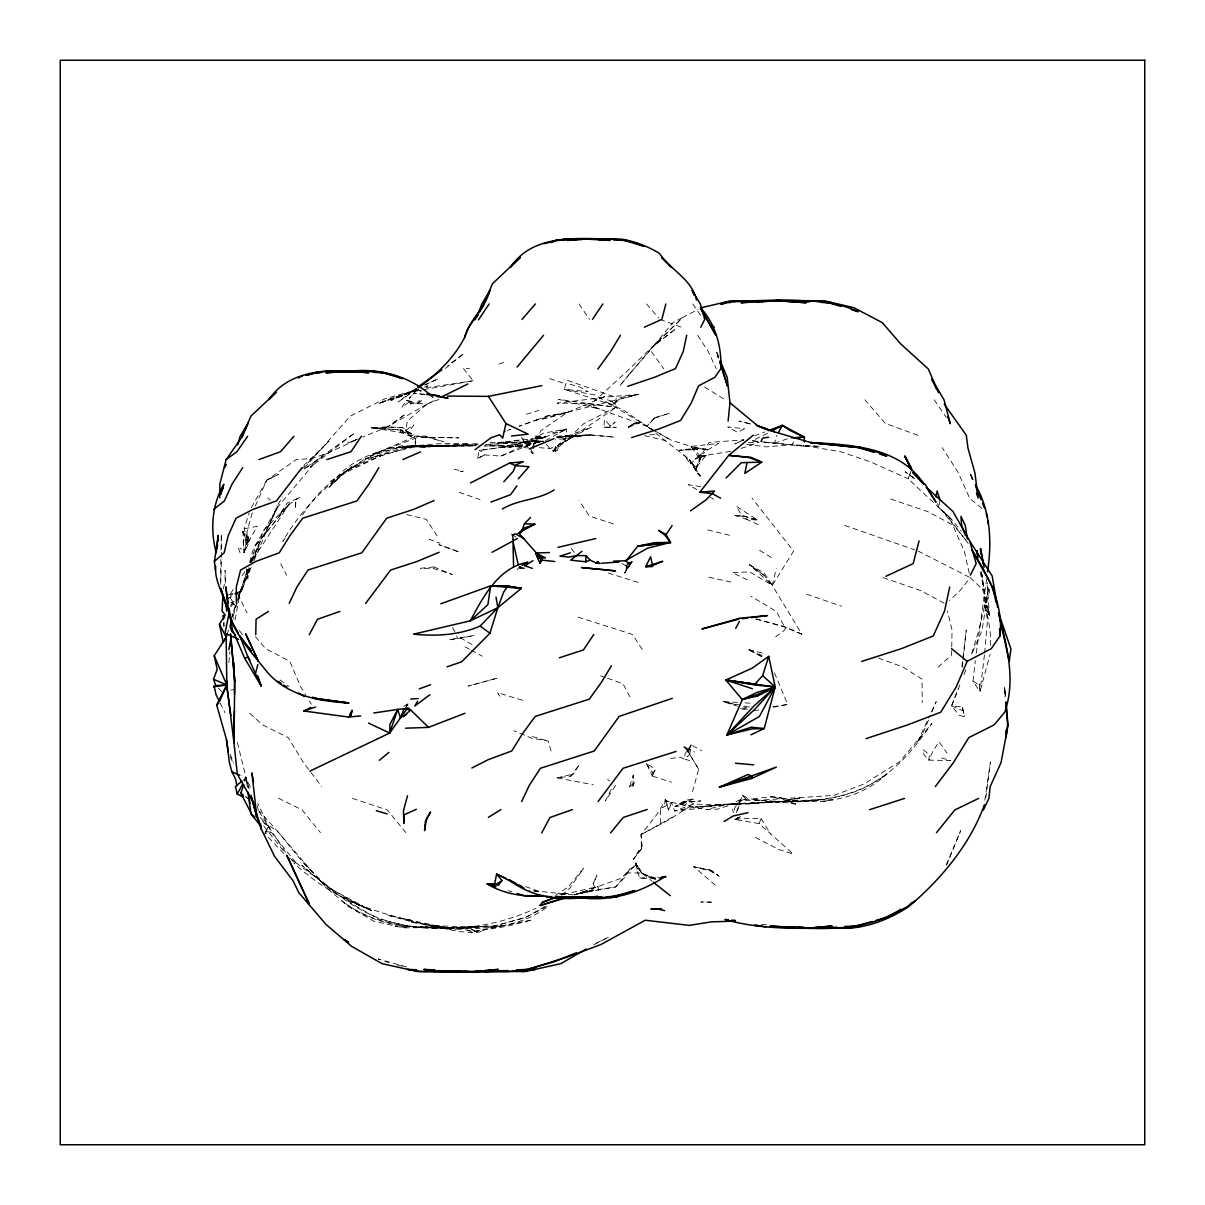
<?xml version="1.0" encoding="UTF-8"?>
<svg xmlns="http://www.w3.org/2000/svg" width="1205" height="1205" viewBox="0 0 1205 1205"><rect width="100%" height="100%" fill="white"/><g stroke="black" fill="none" stroke-linecap="round" stroke-linejoin="round"><path stroke-width="0.75" stroke-dasharray="5 3.75" d="M221.343 557.312L221.343 533.679L221.012 551.89M672.465 817.126L641.075 834.598L642.054 845.533L633.378 859.195L641.467 848.787L641.075 834.598L656.71 814.731L665.265 800.662L671.486 802.319L668.82 810.573L665.175 799.502L665.988 800.738L671.486 802.319L706.341 809.489L718.12 809.067L733.017 804.157L799.322 800L780.388 802.274L763.684 802.184C802.47 800.331 844.69 803.238 878.038 779.695C900.677 766.139 916.794 744.524 931.992 723.467L899.472 761.861L863.624 784.199L833.996 795.39L756.83 800.346L759.045 800.21L748.049 798.463L742.25 795.089L737.038 812.547M295.481 502.319L295.406 509.067L295.797 502.078M633.047 785.931L633.243 775.146L629.402 787.166L633.047 785.931L634.448 782.256L633.243 775.146M220.876 559.18L220.666 584.877L221.343 560.943M660.34 823.587L660.385 807.561M626.931 563.729L632.068 561.711L624.521 573.203L632.068 561.711L626.495 565.507L625.29 564.618M604.082 427.233L616.222 427.383L604.082 427.233L604.338 419.476L610.423 425.983L615.198 422.142L609.564 426.239L610.423 425.983M546.332 444.434L549.992 448.621L555.264 451.333L557.629 450.113L557.825 445.624L564.045 438.951L572.857 436.481L591.218 427.323L568.941 435.457L555.339 438.771M689.817 760.596L684.41 759.09L685.043 753.969L691.128 744.841L689.757 754.42L688.748 753.923L688.959 749.51L691.128 744.841L701.867 750.79M990.525 645.353C991.775 621.84 981.232 599.668 982.572 575.96M246.618 568.685L246.633 576.623L247.899 578.867L248.878 567.691M655.008 430.938L594.833 394.954L564.317 389.336L588.206 391.7L580.042 387.121L567.615 383.461L565.808 383.838L564.317 389.336L608.359 403.66L615.499 404.775L616.177 397.439L563.774 379.093M228.89 662.66L229.944 651.513M552.975 450.429L553.11 451.393L565.281 441.648L566.591 428.935L543.651 433.152L536.014 437.099L545.172 436.978L566.591 428.935L556.228 434.327M962.283 667.344L962.885 661.741M963.081 659.873L966.274 629.989L962.735 659.24M530.697 451.619L532.926 453.908L533.303 450.429M533.499 448.682L534.056 443.44L540.894 430.697L567.058 412.547L606.145 396.023L594.607 400.858L625.636 372.586L682.768 317.412L698.267 309.339M977.797 688.477L973.007 681.171L975.357 660.626M976.216 653.155L986.925 577.165M984.44 654.933L980.072 691.369L979.198 684.003L980.072 691.369L990.028 654.526M984.651 653.11L987.513 620.108L984.786 605.091L988.341 589.908L987.528 582.633M961.861 666.546L962.524 661.063M670.628 758.593L680.012 757.101L684.41 759.09L689.757 754.42L688.959 749.51L687.031 749.887L683.883 746.723L694.637 752.101M985.826 797.8L990.45 761.891L984.756 800.707M513.255 539.795L513.857 536.556M641.467 848.787L642.054 845.533M235.065 619.927L240.548 590.525L247.778 569.543L238.259 597.575M625.606 572.029L626.434 567.645L625.636 565.024L627.218 567.48L632.068 561.711L628.844 563.368M555.264 451.333L555.716 446.483L565.281 441.648L617.141 406.612L583.536 423.829L565.281 441.648L564.045 438.951M557.629 450.113L558.698 444.705L561.485 443.184L557.825 445.624L558.698 444.705L555.174 449.179M477.557 458.472L484.907 454.767L477.557 458.472L479.168 450.429L503.359 447.1L526.826 446.468M730.561 451.348L706.085 455.354L698.403 458.352L699.02 455.52L691.715 462.765M249.706 540.653L242.853 531.556L246.633 540.94L249.435 538.274L242.853 531.556L247.537 541.753L244.193 552.447L249.706 540.653L243.033 539.253L244.193 552.447L246.633 540.94L249.149 537.987L242.853 531.556L244.193 552.447L240.081 552.809L237.988 546.739L241.648 549.209M593.176 883.762L596.957 875.417L593.176 883.762L595.104 887.633M223.347 588.868L225.079 580.946L225.034 570.357L225.877 586.127M940.171 500.286L938.695 506.853L966.756 541.105M988.341 589.908L978.791 630.727L971.275 654.948L982.06 630.471L986.112 604.413L989.621 591.128L988.612 585.901M801.912 634.222L784.35 626.57L754.164 618.466L785.871 627.459L801.912 634.222L772.285 585.344L776.246 568.639M736.285 812.712L740.518 799.578C759.24 799.909 778.731 791.489 795.601 804.112L772.45 800.798M252.583 560.671L253.788 555.625L259.316 545.082L251.875 564.181M244.193 552.447L247.537 541.753M405.588 708.51L406.552 704.94L408.811 702.907L406.326 706.748L409.369 703.193L403.6 706.446M699.367 475.794L698.99 474.137L700.692 475.99L699.367 475.794L698.99 474.137M692.529 791.745L698.659 769.257L687.031 749.887L688.748 753.923M247.507 569.634L233.183 615.966M249.54 562.434L253.637 548.034L277.858 506.868L317.472 459.723L310.242 467.224L354.842 432.851L304.534 468.715M764.347 442.22L803.163 446.061L804.322 442.084M764.136 442.265L774.499 443.365L776.894 435.367M707.606 449.962L690.947 446.422L698.644 457.418L706.085 455.354L700.994 457.523L696.49 467.103L695.255 471.125L699.518 475.237L690.36 462.886L696.49 467.103L706.085 455.354L697.635 455.55L706.175 452.101L707.606 449.962L718.587 443.455L690.947 446.422L671.29 440.217L653.728 430.381M248.019 569.754L241.362 591.218L238.228 595.918M700.994 457.523L695.255 471.125L699.277 458.548L709.097 442.491L743.997 439.795L734.854 443.922L743.997 439.795M244.193 528.784L257.177 526.359L248.034 542.988L244.193 528.784L249.224 512.878M248.2 569.799L241.362 591.218L238.138 595.511M250.474 562.66L256.153 544.796L289.11 504.217L300.406 497.047L287.182 503.148L279.379 514.701L289.11 504.217L287.182 503.148M230.893 619.957L235.999 604.383L232.023 616.508M236.572 602.651L240.548 590.525M227.323 633.649L228.498 630.11M411.688 434.357L400.15 429.989L404.639 430.366L411.688 434.357L410.995 436.436L400.181 432.309L371.336 427.82L387.889 426.766L402.651 427.655L408.269 432.414L413.993 434.478L410.995 436.436L400.15 429.989L371.336 427.82L402.651 427.655L408.269 432.414L413.918 424.868L405.874 430.215L407.411 421.027L426.841 404.217L436.692 399.352M573.972 894.773L587.904 890.646L577.436 893.658L615.665 886.94L627.142 872.932L634.975 865.853L635.999 862.87L636.496 869.212L639.96 878.084L655.686 878.852M909.971 473.625L908.209 478.822L952.025 519.912L961.259 531.089M244.916 781.247L246.076 777.843L236.692 739.493M260.175 817.487L268.61 826.54L264.663 833.559L271.14 832.128L297.108 864.121L288.929 857.674L333.951 890.57L371.26 910.543L342.22 896.806L371.26 910.543L350.64 901.461C385.615 915.815 422.669 924.175 459.647 931.706C469.197 932.098 477.918 934.387 486.112 929.206L475.357 931.314L415.153 922.714L387.332 915.182L441.708 926.886L429.447 925.244L459.21 926.781L477.722 926.253L453.201 929.642L437.069 927.639C474.89 929.658 515.514 930.727 547.341 906.928M911.537 469.694L908.209 478.822L869.95 461.636L840.307 451.649L812.682 446.995L752.266 440.819L770.763 431.661M249.902 568.489L241.362 591.218L234.96 594.668M246.633 576.623L249.917 568.158M959.888 684.937L951.619 705.829L962.449 707.124L964.422 716.644L959.27 715.393L951.619 705.829L958.397 688.281M652.221 775.99L653.351 773.64L652.658 767.495L646.422 763.458L652.221 775.99L655.068 770.115L652.221 775.99L671.486 782.301M964.03 674.499L966.094 669.272M755.204 837.385L778.957 849.525L793.282 854.104L759.12 823.587L761.123 818.602L743.048 818.27L734.688 819.46L737.791 817.547M688.838 750.519L691.128 744.841M532.038 448.35L534.056 443.44M251.152 567.525L241.362 591.218L234.749 594.773M253.954 560.762L277.12 506.04L282.648 496.897M928.437 720.093L922.789 733.559L917.171 742.822L927.835 719.716M931.977 711.673L936.225 701.566L928.603 718.075M946.452 864.572L960.671 830.637L946.573 865.311M252.237 512.938L246.95 531.872L248.034 542.988M255.279 506.055L266.712 480.238L296.325 459.572L311.116 458.608L327.188 453.381L357.448 439.433M265.13 533.679L277.858 506.868L275.312 504.624M611.146 789.335L605.392 800.888L615.936 785.058M250.806 560.792L277.858 506.868M553.11 451.393L555.716 446.483L549.992 448.621L539.298 447.627M407.094 432.821L410.995 436.436L411.688 433.167L400.181 432.309L402.651 427.655M244.314 781.081L246.076 777.843L241.362 775.839M265.462 832.158L268.61 826.54L264.061 823.331M251.258 507.727L266.712 480.238L278.37 474.409L266.712 480.238M747.296 579.861L732.233 572.601L749.676 571.863L772.285 585.344L793.583 551.062L751.995 498.072M233.152 589.501L229.131 595.812L232.625 594.502M570.522 776.201L573.354 774.017L579.515 764.482L570.522 776.201L557.041 777.888L593.191 784.741M517.337 569.769L519.415 566.787L524.341 568.173L518.03 568.7L521.373 567.917L519.235 566.952L521.75 566.983M250.745 562.584L253.833 558.005L263.729 530.336L289.11 504.217L250.896 562.464M242.069 575.854L245.007 571.396M230.908 606.853L233.002 603.735M574.514 894.863L621.388 878.249L629.477 869.468L633.167 866.998L635.999 862.87L636.496 869.212L639.388 868.157L641.632 872.977L651.694 880.945M759.014 800.21L741.15 800.436L740.518 799.578L734.643 807.968L734.658 812.893M243.967 780.689L246.076 777.843L251.559 789.727M746.618 444.253L766.184 446.889L791.851 444.66L794.938 440.488M230.592 605.513L233.83 601.22M284.983 538.499L282.783 541.422C299.684 511.628 324.326 487.046 351.559 466.712L328.995 487.212C345.217 461.967 374.092 451.001 402.334 445.76L475.222 446.031M302.606 515.077C320.259 485.57 346.769 467.947 378.099 455.701C407.411 444.57 438.063 442.461 469.031 443.952L415.951 446.558L365.251 458.819L329.944 481.639M632.068 561.711L626.419 570.131L626.434 567.645L632.068 561.711L626.495 565.507M981.397 571.547L986.112 604.413L984.349 591.128L970.266 577.677L959.737 590.902L949.57 600.467M633.378 859.195L642.611 847.612M256.153 544.796L289.11 504.217M653.547 418.436L669.754 413.149L654.782 417.713L646.874 426.299L588.432 405.061L599.985 409.158L558.563 399.352L610.543 406.507L620.605 398.795L638.725 394.397L609.067 396.776L557.192 403.163L585.525 403.494L610.543 406.507L619.792 397.53L638.725 394.397L536.285 420.018L519.265 426.163M417.292 389.215L409.233 398.373L418.24 388.703M535.095 443.907L539.569 438.921L545.172 436.978L535.125 435.924L527.052 442.506L485.901 444.494M304.232 468.173L350.188 416.192L384.726 398.87L417.427 389.546M654.782 417.713L646.874 426.299L623.226 409.926L608.359 403.66L611.794 401.22L615.499 404.775M634.975 865.853L636.33 864.437L641.632 872.977L654.405 878.852M818.752 799.774L801.596 801.626L776.397 801.566L755.068 799.909L776.397 801.566C815.062 803.494 855.565 797.725 887.181 773.746C872.405 787.618 853.004 796.987 832.836 799.774C786.368 799.427 740.156 806.522 693.703 803.991L689.215 800.994L684.847 805.573L675.101 806.537L685.208 800.436L694.547 798.569L675.101 806.537L683.551 802.093L700.843 800.964L683.551 802.093L675.101 806.537L687.347 802.123M301.506 469.348L328.995 441.241L303.826 465.371M629.402 787.166L634.448 782.256M529.628 442.22L538.665 438.002L545.172 436.978L529.628 442.22L516.764 440.247L497.725 442.838L529.628 442.22L534.839 437.219L545.172 436.978C526.495 445.202 505.874 446.513 485.751 444.856M938.002 667.224L951.604 654.918L952.055 630.034L947.431 610.98M414.279 436.888L415.228 436.044L425.501 435.999L443.35 441.708L428.483 437.49L415.228 436.044L415.951 446.558L414.279 436.888L375.297 453.396L365.251 458.819L382.286 455.083L339.358 475.613L375.297 453.396L418.436 437.099L458.728 437.882L418.436 437.099M561.575 895.104L569.769 888.266L583.642 868.263L568.127 887.001L555.912 895.104M514.565 533.423L512.471 536.225L511.553 533.89L512.938 534.674L518.361 533.273M445.458 368.429L464.166 353.261L447.703 365.567M243.41 779.997L246.076 777.843L249.48 790.028M665.175 801.385L665.988 800.738L668.82 810.573M421.614 400.512L418.014 403.314L410.333 403.841L417.427 403.012L421.614 400.512L417.713 401.175M565.281 441.648L572.857 436.481L557.825 445.624M775.628 636.873L784.063 630.622L785.871 627.459L784.35 626.57L776.547 611.613L750.896 596.204M408.887 402.259L401.852 407.32L406.236 400.482L413.42 401.928L406.236 400.482L408.887 402.259L426.841 404.217L438.846 399.473M416.764 389.125L398.418 401.868L416.177 388.206M304.473 469.001L327.188 453.381M545.443 440.638L566.591 428.935L552.387 432.926M426.841 404.217L387.889 426.766L362.494 437.099M545.052 906.341L525.681 917.412L494.788 925.952L478.837 927.398L403.133 927.805L373.927 921.238L348.787 906.763L327.338 888.552L302.997 861.65C326.962 888.883 357.117 913.179 392.649 922.533C423.317 930.606 455.731 928.633 487.016 926.027C438.153 929.311 382.904 933.589 342.009 901.009C387.558 935.999 447.522 927.368 501.054 926.027L489.471 927.805M226.962 598.99L233.363 595.541M226.48 599.216L233.092 595.662M598.659 890.405L597.951 886.503L589.968 890.766L582.919 891.941L615.665 886.94L624.868 877.3L629.477 869.468L627.142 872.932L641.632 872.977L656.062 879.575M641.075 834.598L668.835 819.837L693.703 803.991L674.619 810.935L671.486 802.319L662.554 807.742L665.265 802.018L665.175 799.502M546.859 906.476L525.681 917.412L494.788 925.952L448.049 927.91L425.124 926.027C462.931 931.54 501.551 924.19 536.044 908.269M593.673 944.78L608.887 937.023L594.231 944.133M759.12 823.587L734.688 819.46L743.259 815.198M740.518 799.578L732.851 803.208L706.341 809.489M424.943 384.952L438.258 378.747L424.747 384.952M416.297 388.823L390.947 400.467L417.819 389.818M484.38 454.903L500.873 456.093L519.957 447.341L541.241 441.015L509.64 447.432L503.359 447.1L479.168 450.429L481.864 451.529M347.266 470.357L378.129 456.846L413.044 446.061L475.779 445.79M500.873 456.093L540.202 440.864M356.228 439.629L347.793 443.003L357.599 439.072M538.289 442.672L543.982 440.382M734.688 819.46L742.37 816.372M424.552 387.151L427.911 385.826L424.416 387.061M754.435 435.864L764.889 431.932M417.02 389.185L378.732 403.524L389.32 398.915L412.682 391.926L378.732 403.524L410.438 392.032L421.509 390.043M234.373 593.839L241.362 591.218L234.764 593.116M563.353 894.517L597.951 886.503M536.361 420.048L546.618 416.252L567.058 412.547L547.507 418.195L536.361 420.048L519.295 426.178M561.937 895.014L566.832 893.221L559.798 894.652M507.335 430.456L510.739 429.236L503.931 431.691M774.499 443.365L789.441 437.987M741.15 448.411L758.909 442.491M498.915 364.061L506.974 361.38M706.085 455.354L695.014 459L699.789 458.156L699.02 455.52M556.574 436.963L559.888 435.924L590.48 434.96L614.414 437.144L590.48 434.96L566.968 435.924L557.177 437.144L590.48 434.96L555.55 439.855M526.374 414.294L538.891 410.393M515.574 534.086L512.773 534.899L511.553 533.89M228.152 594.999L233.107 593.583M741.15 800.436L748.049 798.463M557.041 777.888L573.354 774.017M682 802.575L689.215 800.994M627.218 567.48L626.66 568.655L625.636 565.024M575.131 894.547L592.83 890.826L575.207 894.697M753.712 710.875L759.075 709.865M773.384 707.154L787.678 704.458L774.152 672.104M457.508 638.62L474.393 635.472L448.938 639.795L457.508 638.62L456.695 635.773M423.362 389.712L473.158 380.75L463.051 368.037L469.438 368.594M230.833 690.164L234.433 689.516M720.47 804.503L696.746 808.721L674.619 810.935L694.939 807.049L720.47 804.503L776.397 801.566L824.1 801.626L832.836 799.774L821.012 801.626M545.293 416.343L567.058 412.547M545.172 436.978L532.384 439.072L513.164 445.368L527.097 448.004M539.885 442.13C527.669 444.133 515.454 446.784 503.359 447.1L525.064 441.934L541.437 441.151M463.051 471.26L460.702 471.532L463.051 471.26L453.969 469.182M772.872 706.733L787.678 704.458M426.073 387.814L473.158 380.75M679.274 450.324L698.011 449.284L679.274 450.324L696.098 448.064L708.103 449.691L693.553 447.853L696.098 448.064M413.044 446.061L396.023 447.552L476.743 444.946M556.605 437.415L590.48 434.96L554.857 437.611M477.21 443.606L419.852 447.552L437.174 445.955L478.445 444.72M490.239 442.371L543.892 441.648L522.834 439.102L502.38 443.696L490.194 444.027M748.32 442.717L758.909 442.009M475.312 444.841C440.458 449.465 402.982 440.443 370.342 456.168L398.358 447.552L412.758 445.76L449.269 446.272L409.248 446.046M639.96 878.084L658.548 877.074M649.555 434.885L658.051 434.463M735.035 515.589L741.753 515.424L757.945 520.229L736.27 506.236L741.753 515.424L757.945 520.229L745.744 518.948L735.035 515.589L746.211 516.553M400.181 432.309L408.269 432.414M803.163 446.061L819.897 446.347L791.851 444.66M737.626 702.41L723.03 701.521L737.294 706.266M744.931 702.861L752.236 703.313M371.336 427.82L404.639 430.366L410.242 433.845L413.993 434.478M761.455 924.371L766.937 924.792M265.356 831.616L271.14 832.128L257.825 803.298M683.627 747.205L685.811 747.416L683.883 746.723M573.354 894.908L529.131 890.314M424.582 394.261L413.737 393.131L424.582 394.713M752.266 440.819L758.999 441.678M607.38 399.774L611.794 401.22M533.875 891.052L540.427 891.986L525.561 886.564M406.567 927.805L394.984 926.027L448.049 927.91L408.39 926.208L378.31 918.828L355.385 905.844L330.547 889.35L301.853 865.356L330.547 889.35M700.858 486.654L688.341 484.711L697.861 490.149M429.447 925.244L431.556 925.591L407.998 921.659M740.397 708.661L745.398 709.489M784.048 798.674L770.628 796.385L786.037 800.15L795.601 804.112M551.092 750.986L548.23 741.045L531.556 738.153L513.872 730.772M471.456 929.236L478.039 932.76L475.357 931.314L506.778 926.329L532.279 919.912L475.357 931.314L477.692 932.369L471.456 929.236L459.21 926.781L473.927 932.896M711.733 870.507L693.749 866.726L710.543 871.049L718.933 876.05L711.733 870.507L693.749 866.726L715.86 885.645M749.299 707.124L723.03 701.521L736.556 704.91M708.992 577.27L730.938 582.015M644.524 435.653L665.687 440.638M749.284 423.588L738.921 421.102L750.956 424.16M707.742 529.944L731.872 535.818M397.304 964.964L402.726 966.289M406.672 514.52L426.284 519.385L437.536 536.466M742.642 708.043L747.386 709.263M519.415 566.862L524.341 568.173M549.676 378.641L565.808 383.838M655.806 878.099L644.494 874.514L637.852 868.308L636.496 869.212L633.167 866.998M406.507 966.922L378.144 959.014L383.295 960.747M532.369 736.556L548.23 741.045M534.839 437.219L539.479 438.56M941.602 757.93L950.564 760.551L928.935 760.114L923.949 754.752L923.015 749.706L929.311 754.646L928.935 760.114L932.685 751.709L939.011 741.753L946.994 753.065M578.084 617.141L632.459 634.433L643.515 651.453M522.428 700.226L497.62 692.649L498.509 694.426L498.057 693.643M638.138 582.437L605.829 572.3M508.299 890.691L511.824 891.805M613.511 523.934L589.426 516.086L579.078 500.662M352.402 798.403L387.362 809.956L405.829 832.625M385.013 961.319L388.447 962.479M890.706 499.006L927.82 511.643L952.583 524.853L964.316 551.272L969.859 575.93M883.22 577.662L920.891 590.706L945.759 604.051M806.642 594.155L841.497 606.205M844.735 525.41L914.61 549.826M459.195 492.303L480.042 499.578M600.557 675.809L605.708 677.617M607.441 678.219L622.91 683.642L631.179 699.066M659.843 319.37L681.473 327.233M917.924 435.321L885.178 423.317L864.859 399.774M878.415 658.051L903.027 667.058L922.051 679.213L922.187 702.771M428.814 539.072L439.976 543.244M743.334 706.612L746.784 708.028M421.027 390.992L414.806 388.281L423.06 392.348M951.619 705.829L963.563 711.086M745.744 518.948L761.033 525.952M621.931 563.609L625.259 565.25M278.445 798.207L302.139 809.956L320.485 832.625M918.105 551.047L970.266 577.677M761.906 656.394L747.567 649.194L762.117 653.005L764.467 655.399M761.033 656.364L747.567 649.194L763.518 656.71L759.135 654.059M464.964 646.814L469.664 649.359M471.23 650.218L482.181 656.183M525.094 443.38L529.643 445.88M656.635 431.857L671.29 440.217M710.543 497.394L713.721 499.201M460.129 637.716L474.875 646.136M327.73 886.955L359.301 905.377C335.126 895.119 312.954 880.84 293.734 862.961M652.131 429.477L646.874 426.299L654.225 432.023M759.527 550.293L773.61 558.894M973.007 681.171L979.951 685.434M764.091 575.282L749.585 564.784L764.256 573.023L772.285 585.344L749.585 564.784L764.091 575.282L772.285 585.344M607.636 779.62L609.61 780.855M704.594 386.986L726.781 400.813M698.644 457.418L699.789 458.156M262.449 821.554L277.451 831.194L312.095 871.667L303.012 862.614L277.451 831.194L259.361 811.055M696.49 467.103L689.576 462.615L683.928 455.068L696.52 467.404M709.64 869.935L718.933 876.05M230.848 602.229L235.231 605.226L230.17 597.921M516.041 537.279L512.938 534.674L512.953 539.735M280.238 679.997L288.839 686.458M231.089 602.108L235.231 605.226M655.686 433.182L689.471 459.557L697.243 471.607L689.471 459.557L696.339 471.366L700.692 475.99M981.879 508.299L969.769 498.493L958.186 472.496L942.19 447.627M267.706 497.876L270.236 500.12M249.766 713.27L262.795 725.003L288.161 737.596L303.509 762.614L321.645 786.564M245.7 796.61L249.706 800.316L245.805 796.535M268.353 837.279L285.028 854.827M690.947 446.422L699.337 454.888M218.271 688.055L221.871 691.775M742.25 795.089L746.603 799.834M980.192 571.863L989.486 615.017L984.786 605.091L986.323 610.649L989.486 615.017L987.648 608.239L984.786 605.091L985.795 610.468L989.486 615.017L987.015 582.874M498.509 694.532L500.015 696.249M646.543 303.946L658.638 317.969M255.385 636.647L265.627 648.667L289.833 661.349L300.693 686.79L305.543 694.728M636.165 864.301L641.632 872.977L636.33 864.437M263.88 826.238L285.51 853.396M968.202 543.38L943.801 511.598L952.025 519.912L938.695 506.853L937.505 503.539M239.388 630.561L243.787 636.3M651.348 351.574L663.865 368.851M571.321 548.29L574.378 552.538M692.77 303.946L702.394 317.834M934.191 399.774L946.317 417.427M579.078 303.946L589.426 319.37M686.007 748.471L690.495 755.174M646.422 763.458L653.2 774.032M697.68 335.291L708.269 351.574L716.252 368.82M258.879 811.447L286.926 854.601M521.539 437.355L528.393 448.034M761.123 818.602L770.522 833.935M309.429 701.084L311.357 704.262M698.659 769.257L687.031 749.887M452.523 627.685L456.303 634.342M280.75 563.865L286.609 575.162M220.093 702.907L224.989 712.773M237.716 593.779L247.04 612.773M230.065 756.62L233.213 763.051M530.622 448.908L532.926 453.908M973.113 479.726L970.115 472.872L972.781 481.307M718.707 357.011L716.583 351.89L718.316 358.563M972.872 479.605L970.115 472.872L973.263 481.699M230.26 754.21L233.574 762.75M231.947 614.173L234.373 620.846M987.648 608.239L986.549 605.091L989.486 615.017M242.853 531.556L246.603 545.187M247.296 786.865L246.076 777.843L249.074 788.703M962.449 707.124L964.422 716.644M732.64 809.158L733.318 812.592M257.418 805.603L258.638 812.878M246.076 777.843L247.477 787.001M981.683 573.098L984.349 591.128M246.829 570.387L247.899 578.867M512.261 535.08L512.953 541.422M1005.497 696.55L1004.699 687.558L1004.729 696.37M1005.286 695.044L1004.699 687.558L1004.91 694.969M223.467 622.759L223.663 626.389M224.115 622.413L224.22 626.088M630.275 372.978L619.641 385.977L673.023 322.594L682.768 317.412L654.466 345.293L630.275 372.978M344.178 472.45L328.995 487.212L344.178 472.45M659.316 341.512L654.466 345.293L675.975 328.634L659.316 341.512M404.082 415.077L387.889 426.766L404.082 415.077M633.288 423.859L627.037 427.941L640.714 422.352L633.288 423.859M632.851 424.431L627.037 427.941L634.026 423.904L640.714 422.352L632.851 424.431M744.268 428.754L737.731 432.399L727.715 426.932L744.268 428.754M798.99 798.087L797.846 798.674L800.015 798.192L786.037 800.15L798.99 798.087M497.168 678.159L468.218 686.067L497.168 678.159M433.89 566.952L420.455 568.293L433.062 568.353L452.206 574.469L433.89 566.952M776.397 801.566L751.393 804.006L733.017 804.157L694.939 807.049L776.397 801.566M711.357 902.123L700.903 902.018L711.357 902.123M497.213 445.775L484.485 445.955L523.256 446.136L497.213 445.775M407.877 919.4L402.816 918.767L410.679 920.228L407.877 919.4L415.153 922.714L407.877 919.4M458.412 551.754L438.936 544.66L458.412 551.754M914.234 478.34L905.211 471.788L914.249 478.385M718.361 356.951L716.583 351.89L718.21 357.011"/><path stroke-width="1.5" d="M219.747 497.74L219.867 483.913L226.133 459.557L241.889 437.159L248.335 422.759L240.126 436.285L237.671 444.856M234.357 711.116L233.966 742.732L237.31 774.182L254.888 805.286M234.568 694.366L234.493 675.749M804.322 442.084L804.383 437.129L782.316 425.38L768.383 430.622M220.711 494.487L223.829 484.214C211.794 505.015 210.122 529.778 216.192 552.779L218.271 535.487L217.834 540.925M255.761 634.689L256.047 619.265L268.414 611.417M230.607 633.725L234.734 681.352L233.966 742.732L226.811 684.967L226.163 637.189L227.323 633.649M309.911 771.11L389.697 733.047L389.938 724.356L397.71 709.444L409.022 708.058M223.015 594.396L222.051 610.95L225.245 615.213M581.97 551.318L570.703 560.129L585.735 561.786L586.127 555.686L577.029 555.565L569.031 557.056L559.964 556.198L570.281 552.794M226.871 611.221C225.395 595.737 214.083 582.331 215.725 566.26M217.231 548.155L217.533 544.539M219.536 701.461L226.811 684.967L227.158 681.247M230.456 645.94L231.33 636.647L228.86 649.661M728.106 421.132L729.959 402.801L727.218 377.557L720.138 360.446M987.543 571.818C991.956 542.476 990.751 511.01 975.357 484.862M215.424 569.875L214.385 561.44L218.271 535.487M935.984 497.063L937.083 491.022L940.171 500.286M728.362 919.777L724.928 919.475C766.967 931.601 810.664 927.669 853.833 927.805C873.73 925.304 891.564 917.773 908.284 906.928C940.683 879.725 969.98 844.705 984.44 804.744M751.604 778.49L752.025 776.412L719.34 787.181L748.034 774.529L751.574 775.93L776.351 767.103L751.604 778.49L719.34 787.181L751.574 775.93M228.98 613.797L225.004 633.152L238.59 639.343M494.848 882.723L496.611 874.092L506.19 878.4M753.245 435.201L728.709 455.339L748.998 457.538L761.756 462.178L747.055 462.509L744.811 473.384L761.756 462.178L751.242 457.373L728.709 455.339L699.804 492.273L712.155 493.508L720.545 498.207M686.699 335.291L683.22 351.574L675.508 368.594L654.722 377.21L627.639 386.338M949.691 587.001L944.584 610.95L933.257 635.969L901.656 648.576L861.696 661.425M349.736 714.55L352.041 710.363L350.971 715.303L348.727 717.05L303.886 711.025L310.754 707.365M447.432 396.084L488.387 396.37L505.934 423.542L502.696 438.063L499.638 434.734L491.007 437.746L475.086 449.631M352.041 710.363L350.911 715.077L348.727 717.05L360.717 715.89M222.594 489.305L223.422 485.916M255.716 672.767L257.855 664.573M665.853 303.946L661.846 319.37L644.359 327.233M919.069 540.94L913.164 563.609L885.886 576.291M768.73 656.364L762.66 675.613L775.222 686.986L757.478 696.023L742.265 699.548L725.787 680.027L752.266 668.112L768.73 656.364L775.222 686.986L764.211 728.513L750.881 734.794M407.501 795.752L403.464 810.754L403.841 823.407L404.217 814.746L416.373 809.278M231.872 619.882L230.019 626.344L231.827 631.435L235.638 634.975M368.519 723.09L389.697 733.047L397.71 709.444L373.806 712.983M447.04 666.817L461.666 661.801L489.953 633.227L497.831 607.712L503.615 592.212L506.838 587.362L508.028 586.308L521.268 588.386L497.831 607.712L480.102 626.103C459.15 635.11 436.3 636.436 413.692 634.131L470.387 620.801L497.831 607.712L496.023 597.108M549.39 552.583L535.713 552.975L539.885 563.247L541.331 558.548L519.4 533.815L522.593 530.757L534.839 524.175L524.431 523.753L522.669 528.724L519.31 533.002M418.436 387.905C436.843 374.318 453.773 358.352 464.603 337.536C469.107 319.928 485.344 308.269 489.833 290.435L481.563 304.534L477.075 316.749M220.394 494.502L223.256 485.931M251.092 813.134L240.849 793.131L243.756 784.636M214.219 655.731L226.811 684.967L215.861 685.57L213.556 679.259L217.201 669.362L214.219 655.731L226.163 637.189L219.415 624.054L224.642 616.237M464.603 337.536L468.323 327.941L483.326 305.513L492.423 283.793L520.334 257.373L510.408 267.344C534.869 230.697 584.546 239.569 622.021 239.208C635.427 241.587 647.838 246.347 659.481 253.412C670.643 270.281 691.911 278.988 696.445 299.97M403.901 709.218L400.421 717.924L389.697 733.047M971.802 549.736C988.04 575.674 1003.645 604.217 999.999 635.969L991.293 648.636L967.148 661.349L956.288 686.79L940.759 712.215L907.229 725.049L866.049 738.635M241.889 437.159L250.926 416.117L276.352 392.197L268.911 399.683C285.947 373.339 320.756 369.076 349.465 371.321C379.635 367.691 410.664 376.231 432.972 397.213M725.787 680.027L757.493 684.681L725.787 680.027L754.345 684.907L775.222 686.986L754.556 709.564L726.901 734.96L759.331 716.553L775.222 686.986L756.981 692.453L742.265 699.548L726.901 734.96L751.95 728.935L764.211 728.513L751.333 727.233L726.901 734.96L754.149 705.799L775.222 686.986L725.787 680.027L752.387 688.718M228.242 751.649L226.435 739.328L216.659 704.955L226.811 684.967L213.722 686.775L214.144 685.886L216.026 694.683L218.466 699.623M289.185 603.359L296.912 587.076L307.968 570.055L361.801 552.794L386.685 518.195L413.225 509.534L434.101 500.557M521.629 801.596L529.341 785.299L540.397 768.278L594.246 751.016L619.114 716.418L672.345 698.313M983.401 809.956L988.928 798.403L990.194 786.564L1001.039 762.614L1008.028 725.305L1005.979 701.943M700.753 327.233L704.714 319.37L700.301 303.946L692.092 290.435L694.231 295.225M970.356 575.162L976.186 563.609L969.694 540.94L952.869 511.357L926.284 487.197L935.984 502.214L925.515 484.862L912.788 472.45L922.593 483.175M761.033 441.316L762.72 438.078L768.564 437.249M224.582 467.615L226.314 464.392M309.248 634.689L317.518 619.265L339.915 611.417M541.678 832.926L549.947 817.502L572.345 809.639M735.713 628.362L739.433 621.434M778.445 432.52L782.316 425.38L790.555 430.712L804.383 437.129L796.987 437.716M243.47 797.168L237.234 794.02L242.536 784.319M223.994 641.12L226.163 637.189M474.906 319.928L477.707 315.123M479.575 311.914L483.326 305.513M757.478 696.023L758.517 694.246L775.222 686.986M417.608 701.28L414.806 706.025L429.899 694.713M378.942 467.615L369.107 483.913L356.891 500.934L302.741 518.195L290.074 535.487L279.259 552.794L255.852 561.44L240.608 570.055L236.285 587.076L236.391 603.359M620.424 335.291L610.589 351.574L597.846 369.076M611.372 665.853L601.536 682.135L589.32 699.156L535.186 716.418L522.503 733.725L511.703 751.016L488.266 759.647L471.878 768.007M242.747 467.615L232.158 483.913L224.401 500.934L213.541 509.534M361.349 436.285L351.001 451.709L326.901 459.557M592.499 319.37L602.846 303.946M593.779 634.508L583.431 649.932L559.346 657.794M672.104 525.606L666.079 534.553L670.492 542.461L647.627 548.185L625.184 560.747L613.676 561.138M478.43 319.897L489.155 303.946M539.885 563.247L542.039 560.129L541.587 558.005L535.713 552.975L537.912 558.367L541.331 558.548M247.658 436.285L236.948 451.709L226.133 459.557M406.266 709.775L400.421 717.924L397.71 709.444M516.945 485.796L510.543 494.683L490.917 502.078M365.627 603.359L390.631 570.055L417.141 561.44L439.132 552.251M598.057 801.596L623.06 768.278L676.08 751.423M935.336 786.564L953.456 762.614L968.805 737.596L994.065 724.928L1004.774 712.215C1016.161 679.424 1006.567 645.217 998.584 612.923L1010.95 649.088L1009.248 661.349L998.584 612.923M567.796 897.198L539.991 905.527L542.476 902.319L553.773 897.981M626.043 560.958L637.761 546.151L654.722 542.627L670.492 542.461L664.693 534.899L658.593 530.411L666.079 534.553M302.048 467.615L276.397 500.934L252.673 509.534L236.09 518.195L228.257 535.487L224.16 552.794L214.385 561.44M524.19 888.236L496.611 874.092L502.048 880.554L498.358 885.208L487.182 883.988C504.202 894.2 524.039 897.228 543.576 895.661M543.545 335.291L517.096 367.058M936.481 832.625L954.827 809.956L978.626 798.403M610.589 832.926L623.151 817.502L647.16 809.504M293.869 436.285L280.569 451.709L258.954 459.557M522.066 319.37L535.366 303.946M518.301 478.837L528.98 466.681L515.529 465.717L509.534 463.066L470.507 482.949M503.856 481.699L513.36 471.245L515.725 464.949L523.407 461.666L509.534 463.066M755.339 683.612L762.66 675.613M524.431 523.753L530.546 517.472M726.133 477.963L741.271 462.72L747.055 462.509M216.659 704.955L218.813 703.102M522.111 565.371L527.85 562.193C498.614 567.389 482.994 596.927 470.387 620.801L487.905 604.609L490.631 585.856L507.892 586.157L521.268 588.386L490.631 585.856L440.834 603.78M379.424 760.28L388.899 752.402M532.971 560.671L525.124 565.657M242.085 781.066L235.412 786.443L237.234 794.02M441.858 369.935L417.608 387.167M690.48 510.875L706.16 499.774L714.61 490.977L699.804 492.273M517.442 538.53L492.047 552.297M502.048 880.554L496.746 883.883L487.182 883.988L495.978 886.79M595.963 562.991L598.313 561.515L596.008 562.856L600.09 563.443L595.963 562.991L597.876 563.247M488.402 817.351L500.843 809.639M724.1 821.524L733.107 815.996L748.064 812.682M406.642 714.414L402.696 716.809L410.724 710.016L428.528 727.368L464.919 713.285M518.361 533.273L522.593 530.757M900.828 909.263C862.193 933.935 813.541 928.995 769.95 926.027L781.096 926.63M910.302 903.84L915.032 901.114L906.808 906.928L886.624 917.412L875.794 920.454M586.233 949.013L560.882 963.639L525.32 971.546L417.608 971.546L382.045 963.639L351.694 946.407L326.028 924.461L298.795 892.619L292.86 880.478L274.544 856.363L261.38 829.236L250.941 795.255M213.722 686.775L215.861 685.57M772.42 430.772L782.316 425.38M441.617 396.927L467.886 383.958M576.336 952.809L553.487 962.012L527.564 969.392L508.269 971.546L421.193 971.546L407.471 969.392L416.614 969.754M554.134 489.893C538.017 500.331 518.752 499.081 502.38 508.977M298.102 377.963L302.5 376.005M402.862 459.557L420.56 451.86M529.296 448.953L554.029 438.62M585.735 561.786L590.089 560.144L594.532 562.178M522.669 528.724L534.839 524.175M542.476 902.319L556.394 897.123M419.265 688.868L430.712 684.711M303.886 711.025L315.529 707.034M742.265 699.548L758.517 694.246M229.04 608.344L232.429 629.643L244.63 658.216L247.989 657.132L249.902 659.979M652.342 564.633L662.69 561.274L652.824 565.476L645.699 566.727L650.595 556.695L652.342 564.633L645.699 566.727L652.583 566.576M869.588 809.685L904.563 798.403M539.991 905.527L566.817 897.032M631.646 437.551L658.638 429.101L680.614 420.455L691.173 403.163L698.554 385.856L714.987 377.21L720.906 368.594C721.629 346.663 715.65 324.22 700.632 307.817M550.248 242.551L555.445 240.955M307.019 375.418L313.948 373.294M721.223 304.338L726.389 302.756L720.936 304.112M872.194 921.464L855.957 926.027L844.675 926.525M738.831 619.174L701.913 628.98L739.509 618.24L767.434 615.559L751.348 617.593M661.62 877.421L665.22 876.502C640.548 892.559 611.583 901.611 581.894 897.876C556.243 900.376 529.718 896.294 509.263 879.816L515.815 883.31M543.982 243.681L555.535 240.834M305.799 375.192L314.038 373.173M557.93 547.356L595.797 538.56M701.355 307.727L730.245 300.904L777.632 300.572L825.018 300.904L853.908 307.727L882.241 322.594L900.662 343.862L928.287 368.971L938.484 392.649M659.376 878.129L665.988 876.668L662.268 876.863M488.387 396.37L541.904 385.63M601.626 563.217L618.843 562.057L616.614 561.635M521.735 971.546L526.886 970.733M530.305 970.191L535.457 969.392L529.974 969.603M610.092 897.665L617.969 896.445L614.369 896.595M670.492 542.461L637.761 546.151L670.492 542.461L654.164 543.515M742.401 618.722L747.763 618.044M563.714 239.614L557.177 240.428L562.81 240.187M318.948 372.36L315.68 372.767L319.446 372.601M733.107 301.943C763.563 299.759 794.532 299.97 825.003 301.837M511.507 436.014L528.152 434.177L505.934 423.542M508.284 970.567L484.425 971.742M601.988 897.138L553.698 897.665L545.82 896.445L551.227 896.671M836.918 927.217L808.962 928.121L780.81 927.263M757.93 301.837L766.742 300.904M761.605 301.807L768.73 301.265M774.077 300.843L777.632 300.572C804.699 300.301 833.107 299.774 858.141 311.703L851.257 309.61M613.481 239.946L624.732 240.428L643.786 246.287C626.314 237.972 606.326 238.665 587.468 239.253L615.348 239.193M344.238 371.712L375.734 371.547L384.832 372.767L381.111 372.616M581.94 239.539L567.495 240.428L579.469 239.208L600.798 239.177M750.263 302.214L741.135 302.756L759.391 300.904L781.292 300.648L737.129 300.904L723.422 302.756L730.908 302.455M755.746 301.883L777.632 300.572L806.145 302.756L797.243 302.078M336.828 372.104L326.013 372.767C351.348 370.929 378.43 368.143 402.304 378.611L383.25 372.767L373.866 372.36M342.25 371.773L360.958 371.547M410.709 699.02L418.256 698.554M791.308 437.882L804.383 437.129M405.588 708.51L407.245 708.404M596.053 897.123L566.636 897.665L555.369 896.445L562.449 896.836M825.666 927.217L808.962 928.121L786.473 927.232M484.289 971.245L495.3 970.658M598.825 897.123L581.894 897.876L562.057 897.092M606.341 896.791L613.872 896.445L634.839 890.525C613.45 898.975 590.314 898.719 567.751 897.123M827.76 927.278L808.962 928.121L792.077 927.232M475.207 971.757L434.659 971.546L425.892 970.567M478.942 971.576L499.518 970.658M516.343 969.889L527.564 969.392L568.203 956.755L601.054 944.464L645.262 920.228L689.32 925.395L711.447 921.855L734.975 921.147M587.212 239.147L610.122 240.428L597.921 239.509M748.35 301.822L768.489 300.964M773.972 300.738L793.673 301.807M340.081 371.727L357.087 371.547L368.625 372.767L358.171 371.984M541.587 558.005L545.458 557.84L535.713 552.975M566.757 239.976L555.595 240.428L564.693 239.208L596.535 239.223M585.374 239.223L594.713 239.147M745.865 301.853L770.161 300.873M773.896 300.723L777.632 300.572M321.539 372.466L314.098 372.767L323.196 371.547L360.626 371.773M338.304 371.773L358.849 371.727M601.747 897.092L569.317 897.153M830.908 927.263L808.962 928.121L792.242 927.217M856.499 926.238L861.997 926.027L850.399 927.805L808.962 928.121L798.328 927.142M484.259 971.411L504.368 970.612M405.528 728.212L428.528 727.368M583.341 239.208L594.562 239.208M341.843 371.547L356.68 371.773M661.665 908.841L650.866 909.142L656.936 908.796L664.663 910.634M478.867 971.817L443.681 971.546L423.799 969.392L434.809 969.965M325.471 371.547L354.692 371.712M543.44 895.616L524.13 895.722L517.096 893.492M786.76 300.738L805 301.837M508.028 586.308L490.631 585.856L508.314 586.428L521.268 588.386M765.793 926.796L754.556 925.274L758.307 925.47M618.873 240.126L626.329 240.428L619.039 239.449M786.986 300.949L809.414 301.853M828.106 302.606L831.842 302.756L828.422 302.304M438.56 970.612L460.491 971.486M464.151 971.637L471.471 971.923L498.117 969.392L471.471 971.923L463.985 971.576M784.952 300.889L806.913 301.822M821.569 302.455L828.889 302.756L840.924 306.447M443.41 970.658L460.25 971.411M447.627 970.658L471.471 971.923L466.139 971.411M786.76 301.114L799.533 301.883M590.962 238.997L594.442 239.253M797.996 927.263L808.962 928.121L831.857 926.027L808.962 928.121L801.912 927.323M841.753 445.293L810.754 442.581L764.241 428.814M735.472 763.232L753.712 764.844M731.812 920.093L735.261 920.394M825.546 444.058L810.754 442.581C850.414 444.54 900.572 446.965 924.069 484.455M829.251 444.419L836.662 445.157M845.91 446.076L849.615 446.452M857.011 447.191L860.716 447.552L855.655 446.889M426.389 394.457L439.042 395.767M542.039 560.129L554.707 561.515M847.22 445.775L852.281 446.437M437.234 396.565L448.079 398.162L427.233 393.704M405.016 709.022L410.724 710.016L408.405 708.947M756.213 425.229L774.363 431.752M376.322 810.724L387.212 813.902M874.273 452.402L858.382 447.552L810.754 442.581L858.382 447.552L878.008 452.327L886.624 456.168L879.56 454.014M312.457 697.153L319.37 699.322L348.667 703.012C319.295 701.28 288.341 695.827 267.917 672.917C253.201 654.466 236.346 636.918 228.92 613.993M729.959 402.801L757.825 425.892L766.696 428.875M524.491 565.597L532.324 568.368M226.435 739.328L229.387 762.599L231.932 771.818L239.78 775.161M213.556 679.259L226.811 684.967M757.825 425.892L762.644 428.091M283.672 685.238L286.971 687.001M519.099 885.057L522.368 886.805M298.448 693.116L304.729 696.49L301.837 694.788M516.101 534.282L523.738 538.53M280.901 683.145L277.707 681.322L280.69 683.28M348.742 942.205L343.832 939.403L348.245 942.4M625.184 560.747L628.528 562.72M251.95 814.806L254.978 816.93M480.102 626.103L489.953 633.227M711.583 325.26L714.279 327.233M653.125 882.075L670.357 895.722M240.849 793.131L243.38 795.179M951.498 648.636L967.148 661.349M586.127 555.686L590.089 560.144M251.318 650.911L248.953 648.23L251.227 650.971M260.928 826.163L250.971 813.887L248.034 792.257M250.068 649.194L239.81 635.863L247.989 657.132L261.274 686.127L244.63 658.216M944.238 404.082L966.335 435.321L967.946 448.034L974.95 473.023L978.099 498.147M223.934 616.9L223.061 615.499L223.678 619.039M970.492 542.25L992.152 575.9L997.62 607.38M971.817 549.842L992.559 587.001L996.174 602.56M911.733 468.429L904.91 456.153L910.423 467.901M238.138 632.821L230.577 619.084L228.619 611.417L225.757 586.76L228.227 602.952M231.932 771.818L235.562 779.048L236.963 785.826M911.537 469.694L904.91 456.153L910.513 468.097M936.541 389.275L931.736 379.123L944.027 399.774L950.308 423.723L947.793 416.764M227.263 608.917L220.651 588.567L222.202 591.986M258.186 678.822L261.274 686.127L257.689 675.779M975.613 486.338L981.111 499.789M982.482 503.148L984.545 508.194M220.651 588.567L226.856 605.332M965.386 535.577L961.605 525.154L960.957 516.418L965.235 525.335L967.389 539.087M720.138 362.012L727.428 386.082L719.837 362.148M976.502 493.101L977.571 496.46M251.559 797.755L257.042 817.668L252.884 802.214M230.878 715.74L225.968 680.81M518.27 564.904L512.953 541.422L513.601 566.486M219.415 624.054L223.271 642.431M986.262 513.345L986.97 516.915M987.663 520.485L988.356 524.055M980.93 554.119L980.509 548.667L984.108 567.359M980.509 548.667L983.596 564.874M253.457 781.97L251.92 772.887L256.71 815.71L261.38 829.236L260.476 823.783M248.305 792.498L249.992 803.494M978.053 557.689L976.984 550.595L977.421 555.128M230.667 635.14L234.734 681.352M1005.874 702.515L1007.636 724.928L1006.1 737.596L1005.889 730.185M999.563 628.889L999.999 635.969M233.936 662.675L234.342 672.013M229.417 613.631L229.553 616.824M425.41 821.825L424.567 830.652L426.57 818.496L430.531 812.004L425.41 821.825M597.469 896.445L581.894 897.876L597.469 896.445M1144.75 60.25L60.25 60.25L60.25 1144.75L1144.75 1144.75L1144.75 60.25M605.874 569.845L581.548 567.57L615.514 570.914L605.874 569.845M348.667 703.012L313.556 698.177L348.667 703.012M670.236 265.808L661.59 257.373L671.516 267.344L670.236 265.808M711.522 327.233L700.391 308.028L715.845 335.291L711.522 327.233M258.277 661.078L245.624 633.815L258.277 661.078M309.067 903.554L286.82 855.369L309.067 903.554"/></g></svg>
